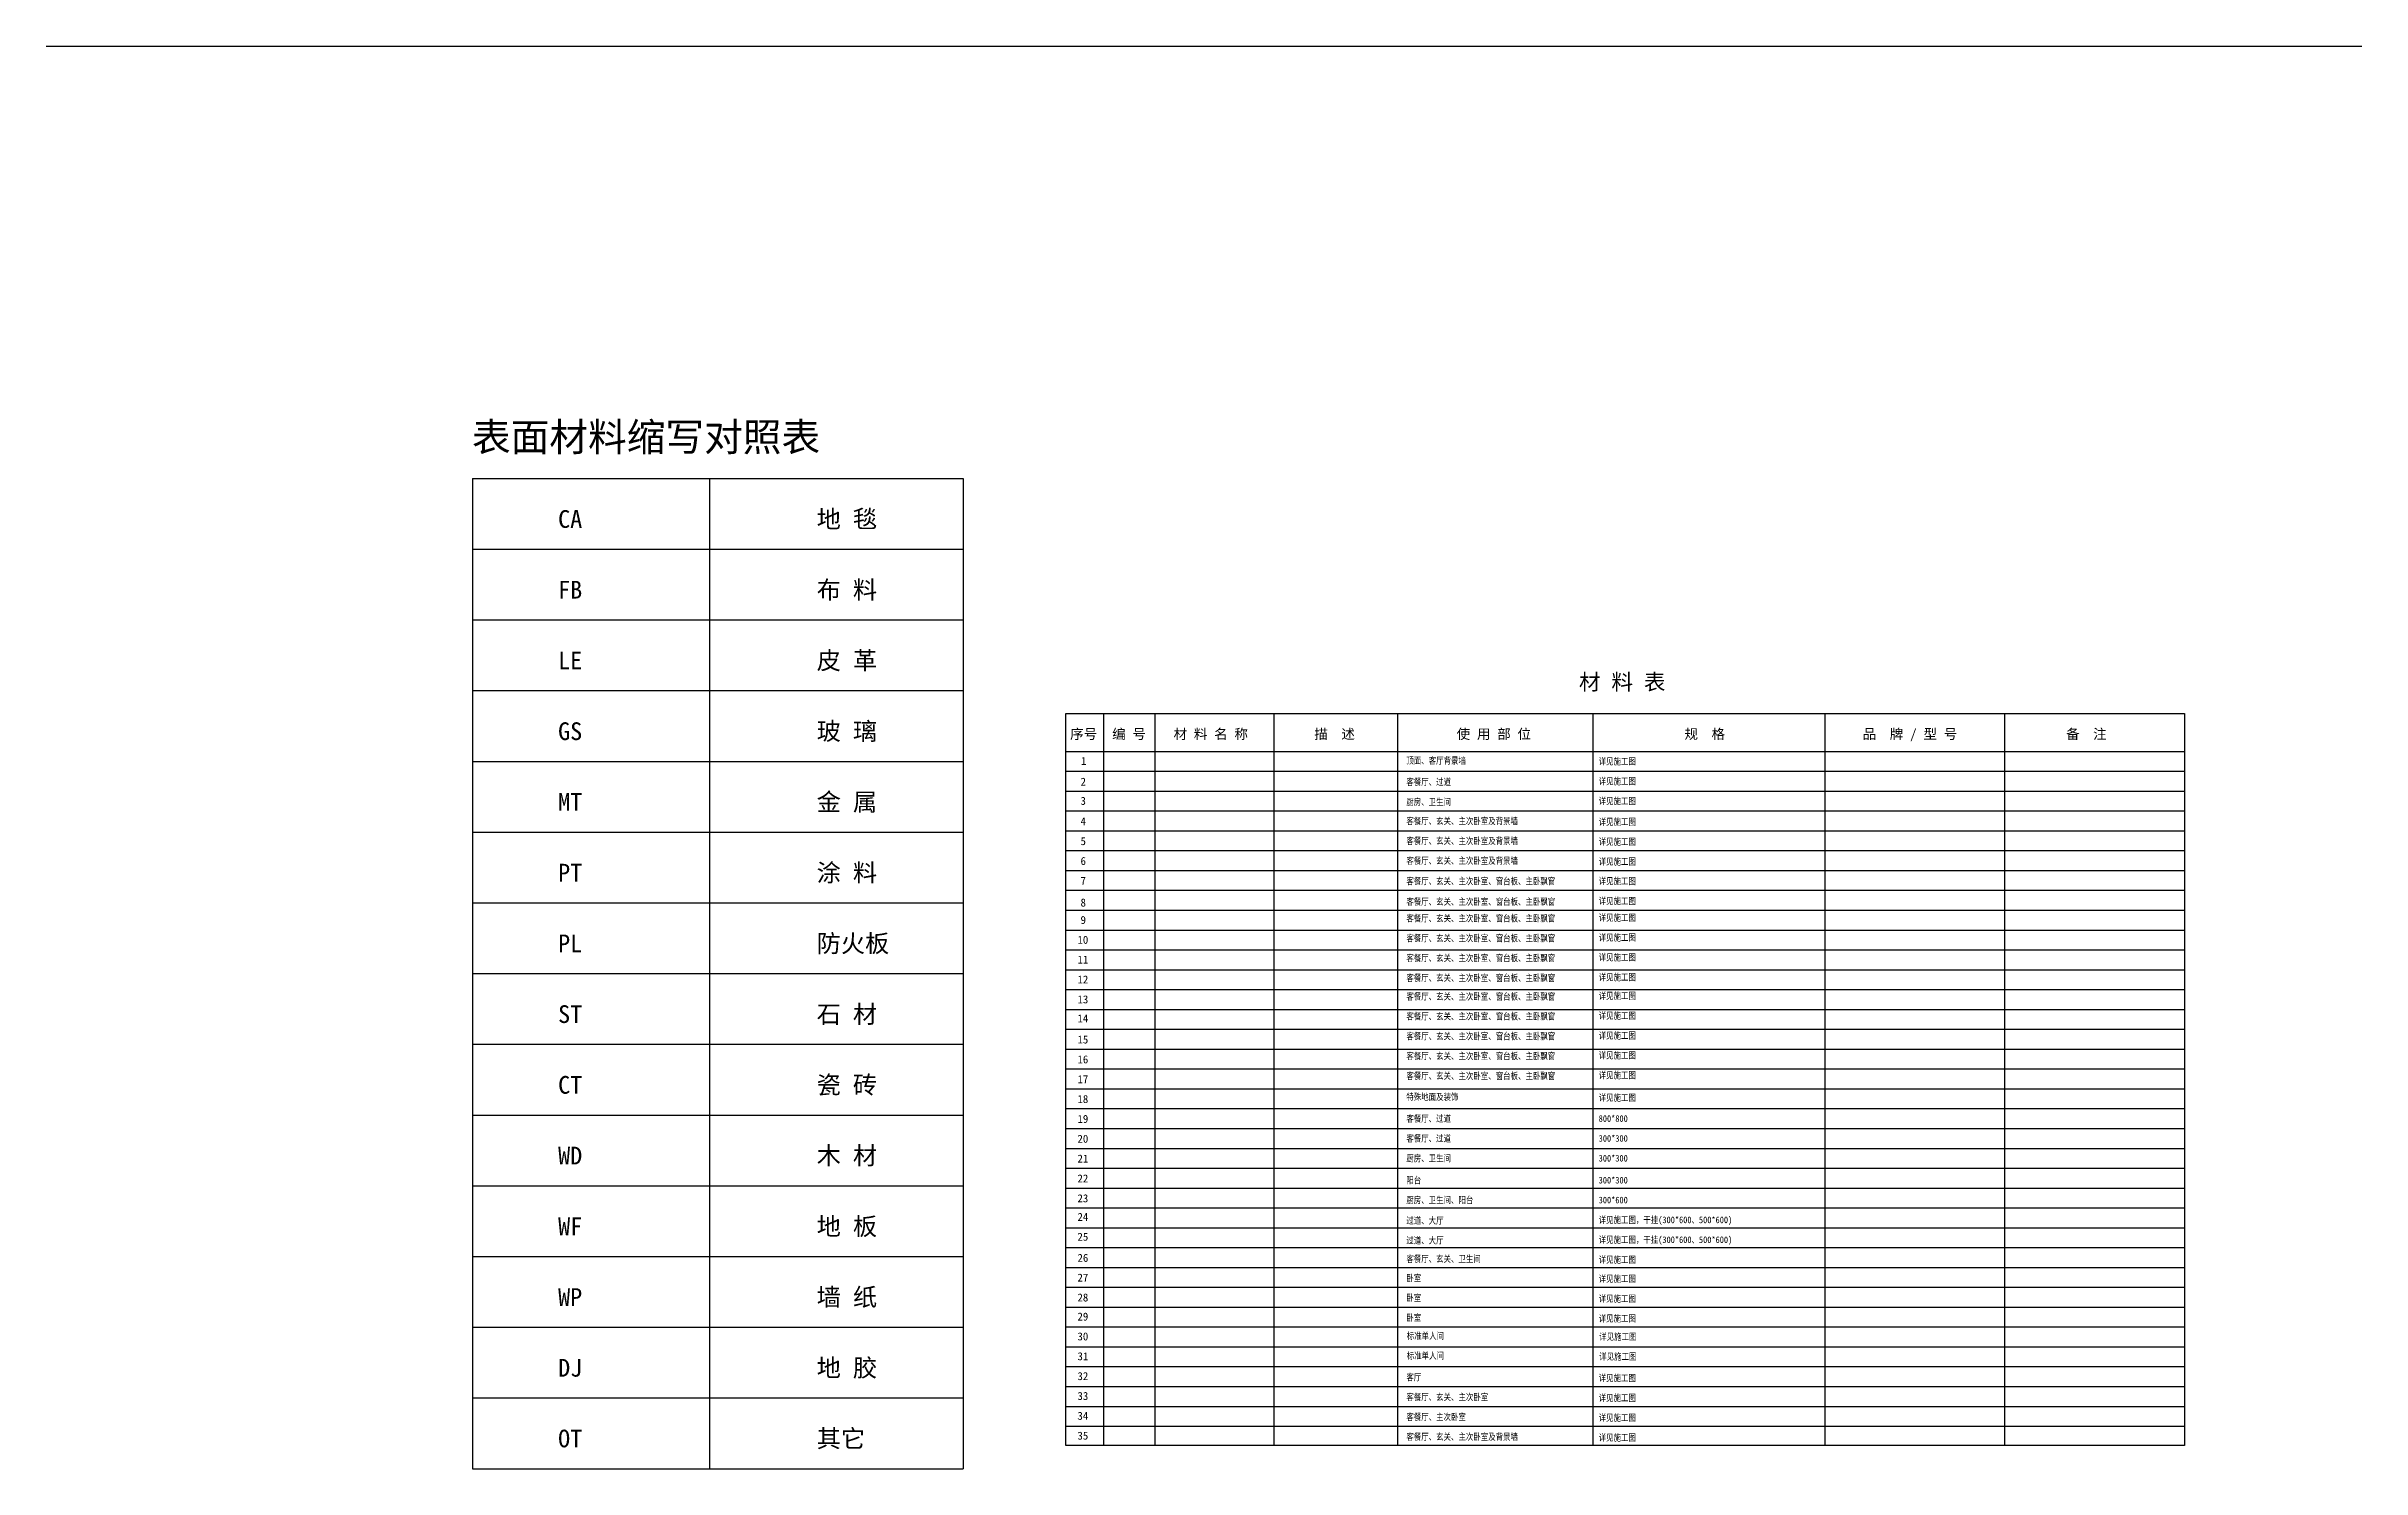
# Model space of a CAD drawing. Header units: millimetres. Extents: x -108685 to 756730, y -311791 to -113.
# Drawn here: x -49350 to -23225, y -268732 to -252684 of the extents above; entities that cross this region are included whole.
import ezdxf

# ---------------------------------------------------------------- set-up
doc = ezdxf.new("R2010")
doc.units = ezdxf.units.MM
doc.layers.add('AQ3-【土建墙体】Original_wall', color=160, linetype='Continuous')
doc.layers.add('XX9-【标注引线】Dim', color=44, linetype='Continuous')
doc.styles.add('LRL-TXT1', font='NSimSun.ttf', dxfattribs={"width": 0.8})
doc.styles.add('新宋体', font='NSimSun.ttf')
doc.styles.add('黑体', font='simhei.ttf')

msp = doc.modelspace()

# ---------------------------------------------------------------- linework, layer by layer
for p, q in [((-37845.7, -260210.2), (-25222.9, -260210.2)), ((-37421, -260210.2), (-37421, -268468.1)), ((-36841.2, -260210.2), (-36841.2, -268468.1)), ((-35499.4, -260210.2), (-35499.4, -268468.1)), ((-34103.6, -260210.2), (-34103.6, -268468.1)), ((-31900.2, -260210.2), (-31900.2, -268468.1)), ((-29284.3, -260210.2), (-29284.3, -268468.1)), ((-27253.6, -260210.2), (-27253.6, -268468.1)), ((-37845.7, -260638.7), (-25222.9, -260638.7)), ((-37845.7, -260862.7), (-25222.9, -260862.7)), ((-37845.7, -261086.6), (-25222.9, -261086.6)), ((-37845.7, -261310.5), (-25222.9, -261310.5)), ((-37845.7, -261534.4), (-25222.9, -261534.4)), ((-37845.7, -261758.4), (-25222.9, -261758.4)), ((-37845.7, -261982.3), (-25222.9, -261982.3)), ((-37845.7, -262206.2), (-25222.9, -262206.2)), ((-37845.7, -262430.2), (-25222.9, -262430.2)), ((-37845.7, -262654.1), (-25222.9, -262654.1)), ((-37845.7, -262878), (-25222.9, -262878)), ((-37845.7, -263101.9), (-25222.9, -263101.9)), ((-37845.7, -263325.9), (-25222.9, -263325.9)), ((-37845.7, -263549.8), (-25222.9, -263549.8)), ((-37845.7, -263773.7), (-25222.9, -263773.7)), ((-37845.7, -263997.6), (-25222.9, -263997.6)), ((-37845.7, -264221.6), (-25222.9, -264221.6)), ((-37845.7, -264445.5), (-25222.9, -264445.5)), ((-37845.7, -264669.4), (-25222.9, -264669.4)), ((-37845.7, -264893.4), (-25222.9, -264893.4)), ((-37845.7, -265117.3), (-25222.9, -265117.3)), ((-37845.7, -265341.2), (-25222.9, -265341.2)), ((-37845.7, -265565.1), (-25222.9, -265565.1)), ((-37845.7, -265789.1), (-25222.9, -265789.1)), ((-37845.7, -266013), (-25222.9, -266013)), ((-37845.7, -266236.9), (-25222.9, -266236.9)), ((-37845.7, -266460.9), (-25222.9, -266460.9)), ((-37845.7, -266684.8), (-25222.9, -266684.8)), ((-37845.7, -266908.7), (-25222.9, -266908.7)), ((-37845.7, -267132.6), (-25222.9, -267132.6)), ((-37845.7, -267356.6), (-25222.9, -267356.6)), ((-37845.7, -267580.5), (-25222.9, -267580.5)), ((-37845.7, -267804.4), (-25222.9, -267804.4)), ((-37845.7, -268028.4), (-25222.9, -268028.4)), ((-37845.7, -268252.3), (-25222.9, -268252.3))]:
    msp.add_line(p, q)
msp.add_lwpolyline([(-25222.9, -260210.2), (-25222.9, -268468.1), (-37845.7, -268468.1), (-37845.7, -260210.2)])
at = {"layer": 'AQ3-【土建墙体】Original_wall'}
msp.add_line((-49349.6, -252683.9), (-23225.1, -252683.9), dxfattribs=at)
at = {"layer": 'XX9-【标注引线】Dim'}
for p, q in [((-44540.2, -257559.6), (-44540.2, -268731.6)), ((-44540.2, -257559.6), (-39003.6, -257559.6)), ((-41868.6, -257559.6), (-41868.6, -263145.6)), ((-39003.6, -257559.6), (-39003.6, -268731.6)), ((-44540.2, -258357.6), (-39003.6, -258357.6)), ((-44540.2, -259155.6), (-39003.6, -259155.6)), ((-44540.2, -259953.6), (-39003.6, -259953.6)), ((-44540.2, -260751.6), (-39003.6, -260751.6)), ((-44540.2, -261549.6), (-39003.6, -261549.6)), ((-44540.2, -262347.6), (-39003.6, -262347.6)), ((-44540.2, -263145.6), (-39003.6, -263145.6)), ((-41868.6, -263145.6), (-41868.6, -268731.6)), ((-44540.2, -263943.6), (-39003.6, -263943.6)), ((-44540.2, -264741.6), (-39003.6, -264741.6)), ((-44540.2, -265539.6), (-39003.6, -265539.6)), ((-44540.2, -266337.6), (-39003.6, -266337.6)), ((-44540.2, -267135.6), (-39003.6, -267135.6)), ((-44540.2, -267933.6), (-39003.6, -267933.6)), ((-44540.2, -268731.6), (-39003.6, -268731.6))]:
    msp.add_line(p, q, dxfattribs=at)

# ---------------------------------------------------------------- texts
at = {"style": '新宋体'}
for s, height, p in [('材 料 表', 179.14, (-32057.1, -259944.3)), ('序号', 111.96, (-37797.8, -260498.3)), ('编 号', 111.96, (-37323.8, -260498.3)), ('材 料 名 称', 111.96, (-36630.7, -260498.3)), ('描\u3000述', 111.96, (-35043, -260498.3)), ('使 用 部 位', 111.96, (-33437.1, -260498.3)), ('规  格', 111.96, (-30866.6, -260498.3)), ('品  牌 / 型 号', 111.96, (-28855.5, -260498.3)), ('备\u3000注', 111.96, (-26560.8, -260498.3)), ('1', 89.6, (-37674.8, -260792)), ('2', 89.6, (-37680.3, -261025.5)), ('3', 89.6, (-37680.3, -261242)), ('4', 89.6, (-37680.3, -261472.3)), ('5', 89.6, (-37680.3, -261696.3)), ('6', 89.6, (-37680.3, -261920.2)), ('7', 89.6, (-37680.3, -262144.1)), ('8', 89.6, (-37680.3, -262389.2)), ('9', 89.6, (-37680.3, -262585.6)), ('10', 89.57, (-37715, -262809.5)), ('11', 89.57, (-37715, -263033.4)), ('12', 89.57, (-37715, -263257.4)), ('13', 89.57, (-37715, -263481.3)), ('14', 89.57, (-37715, -263696.2)), ('15', 89.57, (-37715, -263934.4)), ('16', 89.57, (-37715, -264158.3)), ('17', 89.57, (-37715, -264382.2)), ('18', 89.57, (-37715, -264606.2)), ('19', 89.57, (-37715, -264830.1)), ('20', 89.57, (-37715, -265054)), ('21', 89.57, (-37715, -265277.9)), ('22', 89.57, (-37715, -265501.9)), ('23', 89.57, (-37715, -265725.8)), ('24', 89.57, (-37715, -265935.4)), ('25', 89.57, (-37715, -266159.4)), ('26', 89.57, (-37715, -266397.7)), ('27', 89.57, (-37715, -266620.9)), ('28', 89.57, (-37715, -266844.9)), ('29', 89.57, (-37715, -267060.2)), ('30', 89.57, (-37715, -267284.1)), ('31', 89.57, (-37715, -267508.1)), ('32', 89.57, (-37715, -267732)), ('33', 89.57, (-37715, -267955.9)), ('34', 89.57, (-37715, -268179.9)), ('35', 89.57, (-37715, -268403.8))]:
    msp.add_text(s, height=height, dxfattribs=at).set_placement(p)
at = {"style": 'LRL-TXT1', "width": 0.8}
for s, p in [('顶面、客厅背景墙', (-34004.5, -260779.8)), ('详见施工图', (-31834.2, -260788.9)), ('客餐厅、过道', (-34004.5, -261020.4)), ('详见施工图', (-31834.2, -261012.8)), ('厨房、卫生间', (-34004.5, -261246.3)), ('详见施工图', (-31834.2, -261236.7)), ('客餐厅、玄关、主次卧室及背景墙', (-34004.5, -261461.7)), ('详见施工图', (-31834.2, -261470.7)), ('客餐厅、玄关、主次卧室及背景墙', (-34004.5, -261685.6)), ('详见施工图', (-31834.2, -261694.6)), ('客餐厅、玄关、主次卧室及背景墙', (-34004.5, -261909.6)), ('详见施工图', (-31834.2, -261918.6)), ('客餐厅、玄关、主次卧室、窗台板、主卧飘窗', (-34004.5, -262140.1)), ('客餐厅、玄关、主次卧室、窗台板、主卧飘窗', (-34004.5, -262371.4)), ('详见施工图', (-31834.2, -262139.8)), ('详见施工图', (-31834.2, -262363.7)), ('客餐厅、玄关、主次卧室、窗台板、主卧飘窗', (-34004.5, -262559.6)), ('详见施工图', (-31834.2, -262552)), ('客餐厅、玄关、主次卧室、窗台板、主卧飘窗', (-34004.5, -262783.6)), ('详见施工图', (-31834.2, -262775.9)), ('客餐厅、玄关、主次卧室、窗台板、主卧飘窗', (-34004.5, -263007.5)), ('详见施工图', (-31834.2, -262999.8)), ('客餐厅、玄关、主次卧室、窗台板、主卧飘窗', (-34004.5, -263231.4)), ('详见施工图', (-31834.2, -263223.7)), ('客餐厅、玄关、主次卧室、窗台板、主卧飘窗', (-34004.5, -263441.4)), ('客餐厅、玄关、主次卧室、窗台板、主卧飘窗', (-34004.5, -263665.3)), ('详见施工图', (-31834.2, -263433.7)), ('详见施工图', (-31834.2, -263657.6)), ('客餐厅、玄关、主次卧室、窗台板、主卧飘窗', (-34004.5, -263889.2)), ('详见施工图', (-31834.2, -263881.6)), ('客餐厅、玄关、主次卧室、窗台板、主卧飘窗', (-34004.5, -264113.2)), ('详见施工图', (-31834.2, -264105.5)), ('客餐厅、玄关、主次卧室、窗台板、主卧飘窗', (-34004.5, -264337.1)), ('详见施工图', (-31834.2, -264329.4)), ('特殊地面及装饰', (-34004.5, -264573.6)), ('详见施工图', (-31834.2, -264582.6)), ('客餐厅、过道', (-34004.5, -264819.1)), ('800*800', (-31834.2, -264818.8)), ('客餐厅、过道', (-34004.5, -265043.1)), ('300*300', (-31834.2, -265042.7)), ('厨房、卫生间', (-34004.5, -265267)), ('300*300', (-31834.2, -265266.7)), ('厨房、卫生间、阳台', (-34004.5, -265738.2)), ('阳台', (-34004.5, -265514.3)), ('300*300', (-31834.2, -265514)), ('300*600', (-31834.2, -265737.9)), ('过道、大厅', (-34004.5, -265969.5)), ('详见施工图，干挂(300*600、500*600)', (-31834.2, -265961.8)), ('过道、大厅', (-34004.5, -266193.4)), ('详见施工图，干挂(300*600、500*600)', (-31834.2, -266185.8)), ('客餐厅、玄关、卫生间', (-34004.5, -266401.4)), ('详见施工图', (-31834.2, -266410.4)), ('卧室', (-34004.5, -266617.2)), ('详见施工图', (-31834.2, -266626.3)), ('卧室', (-34004.5, -266841.2)), ('卧室', (-34004.5, -267065.1)), ('详见施工图', (-31834.2, -266850.2)), ('详见施工图', (-31834.2, -267074.1)), ('标准单人间', (-33999.4, -267270.5)), ('详见施工图', (-31829.1, -267279.5)), ('标准单人间', (-33999.4, -267494.4)), ('详见施工图', (-31829.1, -267503.4)), ('客厅', (-34004.5, -267736.9)), ('详见施工图', (-31834.2, -267745.9)), ('客餐厅、玄关、主次卧室', (-34004.5, -267960.8)), ('详见施工图', (-31834.2, -267969.8)), ('客餐厅、主次卧室', (-34004.5, -268184.7)), ('详见施工图', (-31834.2, -268193.8)), ('客餐厅、玄关、主次卧室及背景墙', (-34004.5, -268408.7)), ('详见施工图', (-31834.2, -268417.7))]:
    msp.add_text(s, height=75, dxfattribs=at).set_placement(p)
at = {"layer": 'XX9-【标注引线】Dim', "style": '黑体'}
for s, height, p in [('表面材料缩写对照表', 320, (-44546.8, -257251.3)), ('CA', 200, (-43574.9, -258117)), ('地 毯', 200, (-40657.3, -258117)), ('FB', 200, (-43574.9, -258915)), ('布 料 ', 200, (-40657.3, -258915)), ('LE', 200, (-43574.9, -259713)), ('皮 革', 200, (-40657.3, -259713)), ('GS', 200, (-43574.9, -260511)), ('玻 璃 ', 200, (-40657.3, -260511)), ('MT', 200, (-43574.9, -261309)), ('金 属 ', 200, (-40657.3, -261309)), ('PT', 200, (-43574.9, -262107)), ('涂 料 ', 200, (-40657.3, -262107)), ('PL', 200, (-43574.9, -262905)), ('防火板 ', 200, (-40657.3, -262905)), ('ST', 200, (-43574.9, -263703)), ('石 材 ', 200, (-40657.3, -263703)), ('CT', 200, (-43574.9, -264501)), ('瓷 砖 ', 200, (-40657.3, -264501)), ('WD', 200, (-43574.9, -265299)), ('木 材 ', 200, (-40657.3, -265299)), ('WF', 200, (-43574.9, -266097)), ('地 板 ', 200, (-40657.3, -266097)), ('WP', 200, (-43574.9, -266895)), ('墙 纸 ', 200, (-40657.3, -266895)), ('DJ', 200, (-43574.9, -267693)), ('地 胶 ', 200, (-40657.3, -267693)), ('OT', 200, (-43574.9, -268491)), ('其它', 200, (-40657.3, -268491))]:
    msp.add_text(s, height=height, dxfattribs=at).set_placement(p)

doc.saveas('drawing.dxf')
